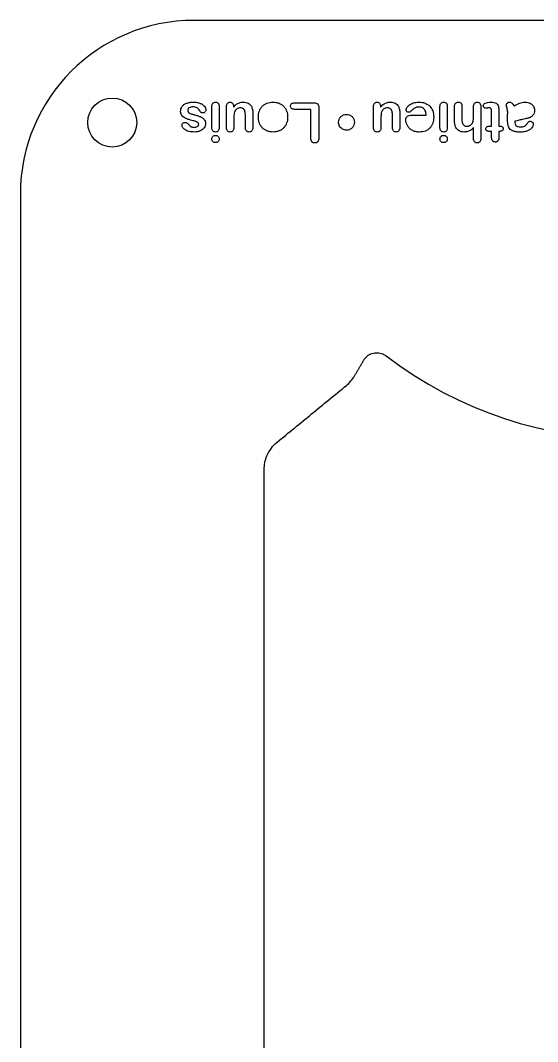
# Model space of a CAD drawing. Header units: millimetres. Extents: x -300 to 0, y -200 to 0.
# Drawn here: x -300 to -249.3, y -100 to 0 of the extents above; entities that cross this region are included whole.
import ezdxf

# ---------------------------------------------------------------- set-up
doc = ezdxf.new("R2010")
doc.units = ezdxf.units.MM
doc.layers.get('0').update_dxf_attribs({"linetype": 'CONTINUOUS'})

msp = doc.modelspace()

# ---------------------------------------------------------------- linework, layer by layer
for p, q in [((-281.24, -10.52), (-281.24, -8.44)), ((-280.52, -8.44), (-280.52, -10.5)), ((-279.8, -10.5), (-279.8, -8.41)), ((-279.13, -8.41), (-279.13, -8.5)), ((-273.14, -8.07), (-271.25, -8.07)), ((-271.55, -8.71), (-273.14, -8.71)), ((-271.55, -11.53), (-271.55, -8.71)), ((-270.77, -8.55), (-270.77, -11.53)), ((-265.4, -10.5), (-265.4, -8.41)), ((-264.72, -8.41), (-264.72, -8.5)), ((-258.9, -10.52), (-258.9, -8.44)), ((-258.18, -8.44), (-258.18, -10.5)), ((-257.46, -9.82), (-257.46, -8.44)), ((-256.75, -8.44), (-256.75, -9.65)), ((-255.62, -9.39), (-255.62, -8.44)), ((-254.9, -8.44), (-254.9, -11.56)), ((-253.12, -8.96), (-253.12, -10.35)), ((-279.09, -9.62), (-279.09, -10.5)), ((-277.96, -10.5), (-277.96, -9.35)), ((-277.24, -9.07), (-277.24, -10.5)), ((-264.68, -9.62), (-264.68, -10.5)), ((-263.55, -10.5), (-263.55, -9.35)), ((-262.83, -9.07), (-262.83, -10.5)), ((-261.65, -9.29), (-260.24, -9.29)), ((-253.84, -10.35), (-253.84, -9.02)), ((-255.62, -11.56), (-255.62, -10.49)), ((-253.84, -10.87), (-254.1, -10.87)), ((-253.97, -10.35), (-253.84, -10.35)), ((-253.84, -11.36), (-253.84, -10.87)), ((-253.12, -10.35), (-253.02, -10.35)), ((-253.04, -10.87), (-253.12, -10.87)), ((-253.12, -10.87), (-253.12, -11.3)), ((-265.15, -32.56), (-265.04, -32.56)), ((-276.12, -147.64), (-276.12, -43.99))]:
    msp.add_line(p, q)
msp.add_lwpolyline([(-283, 0, 0.41421), (-300, -17), (-300, -183, 0.41421), (-283, -200), (-17, -200, 0.41421), (0, -183), (0, -17, 0.41421), (-17, 0)], format="xyb", close=True)
msp.add_circle((-291, -10), 2.4)
msp.add_arc((-239.93, -1.03), 40, 232.6845, 307.3155)
for points, knots in [([(-283.73, -8.11), (-283.63, -8.08), (-283.4, -8.01), (-283.17, -8), (-283.04, -8)], [0, 0, 0, 0, 0.0323664, 0.0699965, 0.0699965, 0.0699965, 0.0699965]), ([(-283.04, -8), (-282.92, -8), (-282.69, -8.01), (-282.48, -8.08), (-282.38, -8.12)], [0, 0, 0, 0, 0.0361376, 0.0678876, 0.0678876, 0.0678876, 0.0678876]), ([(-281.14, -8.11), (-281.1, -8.08), (-281.03, -8.01), (-280.93, -8), (-280.88, -8)], [0, 0, 0, 0, 0.0143311, 0.0290406, 0.0290406, 0.0290406, 0.0290406]), ([(-280.88, -8), (-280.83, -8), (-280.73, -8.01), (-280.66, -8.08), (-280.62, -8.11)], [0, 0, 0, 0, 0.0146566, 0.0289443, 0.0289443, 0.0289443, 0.0289443]), ([(-279.71, -8.1), (-279.68, -8.07), (-279.61, -8.01), (-279.52, -8), (-279.47, -8)], [0, 0, 0, 0, 0.0131282, 0.0267636, 0.0267636, 0.0267636, 0.0267636]), ([(-279.47, -8), (-279.42, -8), (-279.33, -8.01), (-279.26, -8.07), (-279.22, -8.11)], [0, 0, 0, 0, 0.0137772, 0.0273421, 0.0273421, 0.0273421, 0.0273421]), ([(-275.85, -8.1), (-275.75, -8.07), (-275.56, -8.01), (-275.36, -8), (-275.25, -8)], [0, 0, 0, 0, 0.0290771, 0.0605155, 0.0605155, 0.0605155, 0.0605155]), ([(-275.25, -8), (-275.15, -8), (-274.95, -8.01), (-274.76, -8.07), (-274.66, -8.11)], [0, 0, 0, 0, 0.0311806, 0.0600568, 0.0600568, 0.0600568, 0.0600568]), ([(-265.3, -8.1), (-265.27, -8.07), (-265.2, -8.01), (-265.11, -8), (-265.06, -8)], [0, 0, 0, 0, 0.0131282, 0.0267636, 0.0267636, 0.0267636, 0.0267636]), ([(-265.06, -8), (-265.02, -8), (-264.92, -8.01), (-264.85, -8.07), (-264.82, -8.11)], [0, 0, 0, 0, 0.0137772, 0.0273421, 0.0273421, 0.0273421, 0.0273421]), ([(-261.51, -8.08), (-261.42, -8.06), (-261.25, -8.01), (-261.07, -8), (-260.97, -8)], [0, 0, 0, 0, 0.0256958, 0.0543258, 0.0543258, 0.0543258, 0.0543258]), ([(-260.97, -8), (-260.76, -8.01), (-260.36, -8.03), (-260.04, -8.28), (-259.89, -8.4)], [0, 0, 0, 0, 0.062464, 0.117412, 0.117412, 0.117412, 0.117412]), ([(-258.79, -8.11), (-258.76, -8.08), (-258.68, -8.01), (-258.58, -8), (-258.53, -8)], [0, 0, 0, 0, 0.0143315, 0.029041, 0.029041, 0.029041, 0.029041]), ([(-258.53, -8), (-258.48, -8), (-258.38, -8.01), (-258.31, -8.08), (-258.27, -8.11)], [0, 0, 0, 0, 0.014657, 0.0289448, 0.0289448, 0.0289448, 0.0289448]), ([(-257.36, -8.11), (-257.33, -8.08), (-257.25, -8.01), (-257.15, -8), (-257.1, -8)], [0, 0, 0, 0, 0.0141175, 0.0290861, 0.0290861, 0.0290861, 0.0290861]), ([(-257.1, -8), (-257, -8.02), (-256.77, -8.07), (-256.76, -8.31), (-256.75, -8.44)], [0, 0, 0, 0, 0.0288718, 0.062907, 0.062907, 0.062907, 0.062907]), ([(-255.52, -8.11), (-255.48, -8.08), (-255.41, -8.01), (-255.31, -8), (-255.25, -8)], [0, 0, 0, 0, 0.0141175, 0.0296047, 0.0296047, 0.0296047, 0.0296047]), ([(-255.25, -8), (-255.15, -8.02), (-254.92, -8.07), (-254.91, -8.31), (-254.9, -8.44)], [0, 0, 0, 0, 0.0288722, 0.0629075, 0.0629075, 0.0629075, 0.0629075]), ([(-254.46, -8.09), (-254.38, -8.07), (-254.21, -8), (-254.02, -8), (-253.91, -8)], [0, 0, 0, 0, 0.0241666, 0.0557158, 0.0557158, 0.0557158, 0.0557158]), ([(-253.91, -8), (-253.81, -8), (-253.63, -8.01), (-253.47, -8.08), (-253.4, -8.11)], [0, 0, 0, 0, 0.0298183, 0.0529451, 0.0529451, 0.0529451, 0.0529451]), ([(-252.29, -8.09), (-252.26, -8.06), (-252.19, -8.01), (-252.1, -8), (-252.06, -8)], [0, 0, 0, 0, 0.0129081, 0.0255751, 0.0255751, 0.0255751, 0.0255751]), ([(-252.06, -8), (-252.02, -8.01), (-251.94, -8.02), (-251.87, -8.07), (-251.84, -8.1)], [0, 0, 0, 0, 0.0113128, 0.0246548, 0.0246548, 0.0246548, 0.0246548]), ([(-251.1, -8.1), (-251.02, -8.07), (-250.84, -8.01), (-250.65, -8), (-250.56, -8)], [0, 0, 0, 0, 0.0268651, 0.0558001, 0.0558001, 0.0558001, 0.0558001]), ([(-250.56, -8), (-250.47, -8), (-250.3, -8.01), (-250.14, -8.08), (-250.07, -8.11)], [0, 0, 0, 0, 0.0261953, 0.0503555, 0.0503555, 0.0503555, 0.0503555]), ([(-284.31, -8.94), (-284.3, -8.85), (-284.29, -8.67), (-284.2, -8.51), (-284.16, -8.43)], [0, 0, 0, 0, 0.027941, 0.0538233, 0.0538233, 0.0538233, 0.0538233]), ([(-284.2, -9.29), (-284.23, -9.24), (-284.29, -9.13), (-284.3, -9.01), (-284.31, -8.94)], [0, 0, 0, 0, 0.0184079, 0.0372799, 0.0372799, 0.0372799, 0.0372799]), ([(-284.16, -8.43), (-284.1, -8.36), (-283.99, -8.22), (-283.82, -8.15), (-283.73, -8.11)], [0, 0, 0, 0, 0.0258905, 0.0543444, 0.0543444, 0.0543444, 0.0543444]), ([(-283.46, -8.56), (-283.51, -8.59), (-283.58, -8.65), (-283.6, -8.74), (-283.6, -8.78)], [0, 0, 0, 0, 0.0147855, 0.0270363, 0.0270363, 0.0270363, 0.0270363]), ([(-283.6, -8.78), (-283.6, -8.84), (-283.59, -8.96), (-283.5, -9.03), (-283.46, -9.06)], [0, 0, 0, 0, 0.0168207, 0.0324948, 0.0324948, 0.0324948, 0.0324948]), ([(-283.11, -8.47), (-283.18, -8.47), (-283.3, -8.47), (-283.41, -8.53), (-283.46, -8.56)], [0, 0, 0, 0, 0.0198001, 0.0370402, 0.0370402, 0.0370402, 0.0370402]), ([(-282.69, -8.56), (-282.75, -8.53), (-282.88, -8.47), (-283.03, -8.47), (-283.11, -8.47)], [0, 0, 0, 0, 0.0196734, 0.0436693, 0.0436693, 0.0436693, 0.0436693]), ([(-282.42, -8.85), (-282.46, -8.79), (-282.53, -8.68), (-282.64, -8.6), (-282.69, -8.56)], [0, 0, 0, 0, 0.0207425, 0.0393314, 0.0393314, 0.0393314, 0.0393314]), ([(-282.31, -9.01), (-282.33, -8.98), (-282.37, -8.94), (-282.41, -8.88), (-282.42, -8.85)], [0, 0, 0, 0, 0.0089235, 0.0194817, 0.0194817, 0.0194817, 0.0194817]), ([(-282.38, -8.12), (-282.29, -8.16), (-282.14, -8.23), (-282.02, -8.36), (-281.97, -8.41)], [0, 0, 0, 0, 0.0275168, 0.0508889, 0.0508889, 0.0508889, 0.0508889]), ([(-281.92, -8.98), (-281.95, -9), (-282.01, -9.05), (-282.09, -9.06), (-282.13, -9.06)], [0, 0, 0, 0, 0.0114715, 0.0234662, 0.0234662, 0.0234662, 0.0234662]), ([(-281.97, -8.41), (-281.93, -8.47), (-281.86, -8.58), (-281.84, -8.71), (-281.84, -8.77)], [0, 0, 0, 0, 0.0204898, 0.0387323, 0.0387323, 0.0387323, 0.0387323]), ([(-281.84, -8.77), (-281.84, -8.81), (-281.85, -8.89), (-281.9, -8.95), (-281.92, -8.98)], [0, 0, 0, 0, 0.0112162, 0.022468, 0.022468, 0.022468, 0.022468]), ([(-281.24, -8.44), (-281.24, -8.37), (-281.24, -8.25), (-281.17, -8.16), (-281.14, -8.11)], [0, 0, 0, 0, 0.0191708, 0.0349125, 0.0349125, 0.0349125, 0.0349125]), ([(-280.62, -8.11), (-280.59, -8.16), (-280.53, -8.26), (-280.52, -8.37), (-280.52, -8.44)], [0, 0, 0, 0, 0.0156102, 0.0344366, 0.0344366, 0.0344366, 0.0344366]), ([(-279.8, -8.41), (-279.8, -8.35), (-279.8, -8.24), (-279.74, -8.14), (-279.71, -8.1)], [0, 0, 0, 0, 0.0181638, 0.0328676, 0.0328676, 0.0328676, 0.0328676]), ([(-279.22, -8.11), (-279.2, -8.15), (-279.14, -8.24), (-279.13, -8.35), (-279.13, -8.41)], [0, 0, 0, 0, 0.0147615, 0.0320755, 0.0320755, 0.0320755, 0.0320755]), ([(-279.13, -8.5), (-279.09, -8.45), (-279, -8.35), (-278.91, -8.26), (-278.86, -8.22)], [0, 0, 0, 0, 0.0200497, 0.0386909, 0.0386909, 0.0386909, 0.0386909]), ([(-279.03, -8.95), (-279.04, -9.03), (-279.09, -9.25), (-279.09, -9.48), (-279.09, -9.62)], [0, 0, 0, 0, 0.024827, 0.0674662, 0.0674662, 0.0674662, 0.0674662]), ([(-278.79, -8.67), (-278.84, -8.71), (-278.94, -8.79), (-279, -8.9), (-279.03, -8.95)], [0, 0, 0, 0, 0.0186852, 0.0371252, 0.0371252, 0.0371252, 0.0371252]), ([(-278.86, -8.22), (-278.81, -8.19), (-278.71, -8.12), (-278.6, -8.08), (-278.55, -8.06)], [0, 0, 0, 0, 0.0177472, 0.0353145, 0.0353145, 0.0353145, 0.0353145]), ([(-278.45, -8.56), (-278.51, -8.57), (-278.63, -8.58), (-278.74, -8.64), (-278.79, -8.67)], [0, 0, 0, 0, 0.0178839, 0.0363809, 0.0363809, 0.0363809, 0.0363809]), ([(-278.55, -8.06), (-278.49, -8.04), (-278.36, -8.01), (-278.23, -8.01), (-278.16, -8.01)], [0, 0, 0, 0, 0.0185456, 0.0390412, 0.0390412, 0.0390412, 0.0390412]), ([(-278.15, -8.66), (-278.19, -8.63), (-278.28, -8.57), (-278.39, -8.56), (-278.45, -8.56)], [0, 0, 0, 0, 0.0148194, 0.0318062, 0.0318062, 0.0318062, 0.0318062]), ([(-278.16, -8.01), (-278.08, -8.01), (-277.91, -8.02), (-277.76, -8.08), (-277.69, -8.11)], [0, 0, 0, 0, 0.0249492, 0.048551, 0.048551, 0.048551, 0.048551]), ([(-278, -8.92), (-278.02, -8.87), (-278.05, -8.77), (-278.12, -8.69), (-278.15, -8.66)], [0, 0, 0, 0, 0.0162066, 0.0309483, 0.0309483, 0.0309483, 0.0309483]), ([(-277.96, -9.35), (-277.96, -9.27), (-277.96, -9.13), (-277.99, -8.99), (-278, -8.92)], [0, 0, 0, 0, 0.0231112, 0.0425006, 0.0425006, 0.0425006, 0.0425006]), ([(-277.69, -8.11), (-277.63, -8.15), (-277.5, -8.23), (-277.41, -8.35), (-277.37, -8.41)], [0, 0, 0, 0, 0.0223449, 0.0441128, 0.0441128, 0.0441128, 0.0441128]), ([(-277.37, -8.41), (-277.33, -8.5), (-277.24, -8.71), (-277.24, -8.94), (-277.24, -9.07)], [0, 0, 0, 0, 0.0297334, 0.0678768, 0.0678768, 0.0678768, 0.0678768]), ([(-276.69, -9.46), (-276.69, -9.36), (-276.68, -9.16), (-276.62, -8.96), (-276.59, -8.87)], [0, 0, 0, 0, 0.031038, 0.060446, 0.060446, 0.060446, 0.060446]), ([(-276.59, -8.87), (-276.55, -8.78), (-276.48, -8.61), (-276.36, -8.47), (-276.3, -8.4)], [0, 0, 0, 0, 0.0280854, 0.0552937, 0.0552937, 0.0552937, 0.0552937]), ([(-276.3, -8.4), (-276.23, -8.34), (-276.1, -8.22), (-275.93, -8.14), (-275.85, -8.1)], [0, 0, 0, 0, 0.0270771, 0.0547516, 0.0547516, 0.0547516, 0.0547516]), ([(-274.66, -8.11), (-274.58, -8.14), (-274.41, -8.22), (-274.28, -8.34), (-274.21, -8.41)], [0, 0, 0, 0, 0.0275578, 0.0547364, 0.0547364, 0.0547364, 0.0547364]), ([(-274.21, -8.41), (-274.15, -8.48), (-274.03, -8.62), (-273.96, -8.79), (-273.92, -8.87)], [0, 0, 0, 0, 0.0272608, 0.05505, 0.05505, 0.05505, 0.05505]), ([(-273.92, -8.87), (-273.89, -8.96), (-273.83, -9.16), (-273.83, -9.36), (-273.82, -9.46)], [0, 0, 0, 0, 0.0292302, 0.0603945, 0.0603945, 0.0603945, 0.0603945]), ([(-273.53, -8.39), (-273.53, -8.34), (-273.52, -8.25), (-273.46, -8.19), (-273.43, -8.15)], [0, 0, 0, 0, 0.0131696, 0.0259146, 0.0259146, 0.0259146, 0.0259146]), ([(-273.43, -8.62), (-273.46, -8.58), (-273.52, -8.52), (-273.53, -8.43), (-273.53, -8.39)], [0, 0, 0, 0, 0.0129688, 0.0260218, 0.0260218, 0.0260218, 0.0260218]), ([(-273.43, -8.15), (-273.39, -8.13), (-273.3, -8.07), (-273.2, -8.07), (-273.14, -8.07)], [0, 0, 0, 0, 0.0139568, 0.0310485, 0.0310485, 0.0310485, 0.0310485]), ([(-273.14, -8.71), (-273.19, -8.71), (-273.3, -8.7), (-273.39, -8.64), (-273.43, -8.62)], [0, 0, 0, 0, 0.0169125, 0.0310015, 0.0310015, 0.0310015, 0.0310015]), ([(-271.25, -8.07), (-271.17, -8.07), (-271.03, -8.07), (-270.92, -8.15), (-270.88, -8.18)], [0, 0, 0, 0, 0.0222136, 0.039379, 0.039379, 0.039379, 0.039379]), ([(-270.88, -8.18), (-270.84, -8.23), (-270.77, -8.34), (-270.77, -8.47), (-270.77, -8.55)], [0, 0, 0, 0, 0.0170104, 0.0390192, 0.0390192, 0.0390192, 0.0390192]), ([(-265.4, -8.41), (-265.4, -8.35), (-265.39, -8.24), (-265.33, -8.14), (-265.3, -8.1)], [0, 0, 0, 0, 0.0181638, 0.0328676, 0.0328676, 0.0328676, 0.0328676]), ([(-264.82, -8.11), (-264.79, -8.15), (-264.73, -8.24), (-264.73, -8.35), (-264.72, -8.41)], [0, 0, 0, 0, 0.0147615, 0.0320755, 0.0320755, 0.0320755, 0.0320755]), ([(-264.72, -8.5), (-264.68, -8.45), (-264.6, -8.35), (-264.5, -8.26), (-264.45, -8.22)], [0, 0, 0, 0, 0.0200497, 0.0386909, 0.0386909, 0.0386909, 0.0386909]), ([(-264.62, -8.95), (-264.64, -9.03), (-264.68, -9.25), (-264.68, -9.48), (-264.68, -9.62)], [0, 0, 0, 0, 0.0248272, 0.0674663, 0.0674663, 0.0674663, 0.0674663]), ([(-264.39, -8.67), (-264.44, -8.71), (-264.53, -8.79), (-264.59, -8.9), (-264.62, -8.95)], [0, 0, 0, 0, 0.0186859, 0.0371255, 0.0371255, 0.0371255, 0.0371255]), ([(-264.45, -8.22), (-264.4, -8.19), (-264.31, -8.12), (-264.2, -8.08), (-264.14, -8.06)], [0, 0, 0, 0, 0.017748, 0.0353144, 0.0353144, 0.0353144, 0.0353144]), ([(-264.04, -8.56), (-264.1, -8.57), (-264.23, -8.58), (-264.33, -8.64), (-264.39, -8.67)], [0, 0, 0, 0, 0.0178839, 0.0363809, 0.0363809, 0.0363809, 0.0363809]), ([(-264.14, -8.06), (-264.08, -8.04), (-263.95, -8.01), (-263.82, -8.01), (-263.75, -8.01)], [0, 0, 0, 0, 0.0185456, 0.0390412, 0.0390412, 0.0390412, 0.0390412]), ([(-263.74, -8.66), (-263.79, -8.63), (-263.88, -8.57), (-263.98, -8.56), (-264.04, -8.56)], [0, 0, 0, 0, 0.0148194, 0.0318062, 0.0318062, 0.0318062, 0.0318062]), ([(-263.75, -8.01), (-263.67, -8.01), (-263.51, -8.02), (-263.36, -8.08), (-263.28, -8.11)], [0, 0, 0, 0, 0.0249492, 0.048551, 0.048551, 0.048551, 0.048551]), ([(-263.59, -8.92), (-263.61, -8.87), (-263.64, -8.77), (-263.71, -8.69), (-263.74, -8.66)], [0, 0, 0, 0, 0.0162063, 0.0309486, 0.0309486, 0.0309486, 0.0309486]), ([(-263.55, -9.35), (-263.55, -9.27), (-263.55, -9.13), (-263.58, -8.99), (-263.59, -8.92)], [0, 0, 0, 0, 0.0231112, 0.0425007, 0.0425007, 0.0425007, 0.0425007]), ([(-263.28, -8.11), (-263.22, -8.15), (-263.09, -8.23), (-263.01, -8.35), (-262.97, -8.41)], [0, 0, 0, 0, 0.0223449, 0.0441128, 0.0441128, 0.0441128, 0.0441128]), ([(-262.97, -8.41), (-262.93, -8.5), (-262.84, -8.71), (-262.83, -8.94), (-262.83, -9.07)], [0, 0, 0, 0, 0.0297337, 0.067877, 0.067877, 0.067877, 0.067877]), ([(-262.2, -8.76), (-262.2, -8.72), (-262.19, -8.64), (-262.15, -8.57), (-262.13, -8.53)], [0, 0, 0, 0, 0.010791, 0.0243959, 0.0243959, 0.0243959, 0.0243959]), ([(-262.13, -8.93), (-262.15, -8.91), (-262.2, -8.86), (-262.2, -8.79), (-262.2, -8.76)], [0, 0, 0, 0, 0.0089494, 0.0189264, 0.0189264, 0.0189264, 0.0189264]), ([(-262.13, -8.53), (-262.1, -8.48), (-262.03, -8.39), (-261.94, -8.32), (-261.89, -8.28)], [0, 0, 0, 0, 0.015963, 0.0343154, 0.0343154, 0.0343154, 0.0343154]), ([(-261.96, -8.99), (-261.99, -8.99), (-262.06, -8.98), (-262.11, -8.95), (-262.13, -8.93)], [0, 0, 0, 0, 0.0101401, 0.0192709, 0.0192709, 0.0192709, 0.0192709]), ([(-261.8, -8.94), (-261.82, -8.96), (-261.87, -8.99), (-261.92, -8.99), (-261.96, -8.99)], [0, 0, 0, 0, 0.0076137, 0.0167937, 0.0167937, 0.0167937, 0.0167937]), ([(-261.89, -8.28), (-261.84, -8.24), (-261.72, -8.16), (-261.58, -8.11), (-261.51, -8.08)], [0, 0, 0, 0, 0.0204798, 0.0436934, 0.0436934, 0.0436934, 0.0436934]), ([(-261.58, -8.74), (-261.61, -8.77), (-261.68, -8.84), (-261.76, -8.9), (-261.8, -8.94)], [0, 0, 0, 0, 0.0130318, 0.0296943, 0.0296943, 0.0296943, 0.0296943]), ([(-261.39, -8.6), (-261.43, -8.62), (-261.49, -8.67), (-261.55, -8.72), (-261.58, -8.74)], [0, 0, 0, 0, 0.0117864, 0.0231802, 0.0231802, 0.0231802, 0.0231802]), ([(-261.18, -8.51), (-261.22, -8.52), (-261.29, -8.54), (-261.36, -8.58), (-261.39, -8.6)], [0, 0, 0, 0, 0.0113336, 0.0229628, 0.0229628, 0.0229628, 0.0229628]), ([(-260.95, -8.48), (-260.99, -8.48), (-261.07, -8.48), (-261.15, -8.5), (-261.18, -8.51)], [0, 0, 0, 0, 0.0123561, 0.0237142, 0.0237142, 0.0237142, 0.0237142]), ([(-260.6, -8.57), (-260.65, -8.54), (-260.76, -8.49), (-260.89, -8.48), (-260.95, -8.48)], [0, 0, 0, 0, 0.0183279, 0.0369498, 0.0369498, 0.0369498, 0.0369498]), ([(-260.34, -8.85), (-260.37, -8.8), (-260.44, -8.68), (-260.55, -8.61), (-260.6, -8.57)], [0, 0, 0, 0, 0.0199247, 0.0384806, 0.0384806, 0.0384806, 0.0384806]), ([(-260.24, -9.29), (-260.25, -9.21), (-260.25, -9.06), (-260.31, -8.92), (-260.34, -8.85)], [0, 0, 0, 0, 0.02323, 0.044657, 0.044657, 0.044657, 0.044657]), ([(-259.89, -8.4), (-259.78, -8.55), (-259.54, -8.86), (-259.52, -9.26), (-259.51, -9.47)], [0, 0, 0, 0, 0.05486, 0.116371, 0.116371, 0.116371, 0.116371]), ([(-258.9, -8.44), (-258.89, -8.37), (-258.89, -8.25), (-258.82, -8.16), (-258.79, -8.11)], [0, 0, 0, 0, 0.0191708, 0.0349125, 0.0349125, 0.0349125, 0.0349125]), ([(-258.27, -8.11), (-258.25, -8.16), (-258.18, -8.26), (-258.18, -8.37), (-258.18, -8.44)], [0, 0, 0, 0, 0.0156099, 0.0344363, 0.0344363, 0.0344363, 0.0344363]), ([(-257.46, -8.44), (-257.46, -8.37), (-257.46, -8.25), (-257.39, -8.16), (-257.36, -8.11)], [0, 0, 0, 0, 0.019162, 0.0348079, 0.0348079, 0.0348079, 0.0348079]), ([(-255.62, -8.44), (-255.62, -8.37), (-255.61, -8.26), (-255.55, -8.16), (-255.52, -8.11)], [0, 0, 0, 0, 0.0190227, 0.0346909, 0.0346909, 0.0346909, 0.0346909]), ([(-254.65, -8.36), (-254.64, -8.3), (-254.62, -8.19), (-254.51, -8.12), (-254.46, -8.09)], [0, 0, 0, 0, 0.0160864, 0.0342588, 0.0342588, 0.0342588, 0.0342588]), ([(-254.58, -8.53), (-254.6, -8.51), (-254.64, -8.46), (-254.65, -8.39), (-254.65, -8.36)], [0, 0, 0, 0, 0.0093867, 0.0189861, 0.0189861, 0.0189861, 0.0189861]), ([(-254.42, -8.6), (-254.45, -8.6), (-254.51, -8.59), (-254.55, -8.55), (-254.58, -8.53)], [0, 0, 0, 0, 0.0084356, 0.0174997, 0.0174997, 0.0174997, 0.0174997]), ([(-254.25, -8.58), (-254.29, -8.58), (-254.34, -8.6), (-254.4, -8.6), (-254.42, -8.6)], [0, 0, 0, 0, 0.009794, 0.0170738, 0.0170738, 0.0170738, 0.0170738]), ([(-254.08, -8.56), (-254.11, -8.56), (-254.16, -8.56), (-254.22, -8.57), (-254.25, -8.58)], [0, 0, 0, 0, 0.0074726, 0.0172974, 0.0172974, 0.0172974, 0.0172974]), ([(-253.91, -8.61), (-253.94, -8.6), (-253.98, -8.56), (-254.05, -8.56), (-254.08, -8.56)], [0, 0, 0, 0, 0.0080208, 0.0181425, 0.0181425, 0.0181425, 0.0181425]), ([(-253.85, -8.76), (-253.86, -8.73), (-253.87, -8.68), (-253.9, -8.63), (-253.91, -8.61)], [0, 0, 0, 0, 0.0084814, 0.0162425, 0.0162425, 0.0162425, 0.0162425]), ([(-253.84, -9.02), (-253.84, -8.97), (-253.84, -8.88), (-253.85, -8.8), (-253.85, -8.76)], [0, 0, 0, 0, 0.014976, 0.0261518, 0.0261518, 0.0261518, 0.0261518]), ([(-253.4, -8.11), (-253.35, -8.15), (-253.24, -8.24), (-253.19, -8.36), (-253.17, -8.43)], [0, 0, 0, 0, 0.0197869, 0.039585, 0.039585, 0.039585, 0.039585]), ([(-253.17, -8.43), (-253.16, -8.51), (-253.12, -8.68), (-253.12, -8.86), (-253.12, -8.96)], [0, 0, 0, 0, 0.023749, 0.0539229, 0.0539229, 0.0539229, 0.0539229]), ([(-252.4, -8.29), (-252.39, -8.26), (-252.38, -8.18), (-252.32, -8.12), (-252.29, -8.09)], [0, 0, 0, 0, 0.0109429, 0.02346, 0.02346, 0.02346, 0.02346]), ([(-252.33, -8.58), (-252.35, -8.52), (-252.38, -8.42), (-252.39, -8.33), (-252.4, -8.29)], [0, 0, 0, 0, 0.0187284, 0.0290955, 0.0290955, 0.0290955, 0.0290955]), ([(-252.26, -9), (-252.27, -8.93), (-252.27, -8.79), (-252.31, -8.65), (-252.33, -8.58)], [0, 0, 0, 0, 0.0208437, 0.0431023, 0.0431023, 0.0431023, 0.0431023]), ([(-252.27, -9.39), (-252.27, -9.33), (-252.27, -9.2), (-252.26, -9.07), (-252.26, -9)], [0, 0, 0, 0, 0.0186677, 0.0393151, 0.0393151, 0.0393151, 0.0393151]), ([(-251.84, -8.1), (-251.8, -8.14), (-251.71, -8.24), (-251.65, -8.35), (-251.61, -8.41)], [0, 0, 0, 0, 0.0170214, 0.0381158, 0.0381158, 0.0381158, 0.0381158]), ([(-251.61, -8.41), (-251.53, -8.34), (-251.37, -8.23), (-251.19, -8.14), (-251.1, -8.1)], [0, 0, 0, 0, 0.0312888, 0.0593152, 0.0593152, 0.0593152, 0.0593152]), ([(-250.07, -8.11), (-250, -8.15), (-249.88, -8.23), (-249.79, -8.35), (-249.75, -8.41)], [0, 0, 0, 0, 0.0225831, 0.0442899, 0.0442899, 0.0442899, 0.0442899]), ([(-249.63, -8.81), (-249.64, -8.91), (-249.66, -9.09), (-249.77, -9.24), (-249.82, -9.32)], [0, 0, 0, 0, 0.0277723, 0.0547425, 0.0547425, 0.0547425, 0.0547425]), ([(-249.75, -8.41), (-249.71, -8.47), (-249.65, -8.6), (-249.64, -8.74), (-249.63, -8.81)], [0, 0, 0, 0, 0.0212987, 0.0425966, 0.0425966, 0.0425966, 0.0425966]), ([(-283.87, -9.56), (-283.94, -9.52), (-284.06, -9.45), (-284.15, -9.34), (-284.2, -9.29)], [0, 0, 0, 0, 0.0224658, 0.0422564, 0.0422564, 0.0422564, 0.0422564]), ([(-284.08, -10.06), (-284.05, -10.04), (-283.98, -9.99), (-283.89, -9.99), (-283.85, -9.98)], [0, 0, 0, 0, 0.0115952, 0.0252623, 0.0252623, 0.0252623, 0.0252623]), ([(-283.33, -9.76), (-283.43, -9.73), (-283.62, -9.68), (-283.79, -9.6), (-283.87, -9.56)], [0, 0, 0, 0, 0.0317045, 0.0581141, 0.0581141, 0.0581141, 0.0581141]), ([(-283.85, -9.98), (-283.81, -9.99), (-283.74, -9.99), (-283.69, -10.03), (-283.66, -10.05)], [0, 0, 0, 0, 0.0104112, 0.0203293, 0.0203293, 0.0203293, 0.0203293]), ([(-283.46, -9.06), (-283.4, -9.09), (-283.25, -9.16), (-283.08, -9.2), (-282.99, -9.23)], [0, 0, 0, 0, 0.0207567, 0.0501943, 0.0501943, 0.0501943, 0.0501943]), ([(-282.88, -9.87), (-282.95, -9.86), (-283.09, -9.81), (-283.24, -9.78), (-283.33, -9.76)], [0, 0, 0, 0, 0.0198433, 0.0458248, 0.0458248, 0.0458248, 0.0458248]), ([(-282.99, -9.23), (-282.87, -9.26), (-282.67, -9.31), (-282.47, -9.39), (-282.38, -9.42)], [0, 0, 0, 0, 0.0350659, 0.0637172, 0.0637172, 0.0637172, 0.0637172]), ([(-282.63, -9.99), (-282.66, -9.97), (-282.74, -9.92), (-282.83, -9.89), (-282.88, -9.87)], [0, 0, 0, 0, 0.0129194, 0.0283221, 0.0283221, 0.0283221, 0.0283221]), ([(-282.53, -10.18), (-282.54, -10.14), (-282.55, -10.07), (-282.6, -10.02), (-282.63, -9.99)], [0, 0, 0, 0, 0.010625, 0.0216218, 0.0216218, 0.0216218, 0.0216218]), ([(-282.38, -9.42), (-282.31, -9.46), (-282.17, -9.52), (-282.06, -9.64), (-282.01, -9.69)], [0, 0, 0, 0, 0.0240461, 0.046219, 0.046219, 0.046219, 0.046219]), ([(-282.13, -9.06), (-282.17, -9.06), (-282.23, -9.06), (-282.28, -9.02), (-282.31, -9.01)], [0, 0, 0, 0, 0.0101212, 0.0185979, 0.0185979, 0.0185979, 0.0185979]), ([(-282.01, -9.69), (-281.97, -9.75), (-281.88, -9.87), (-281.87, -10.02), (-281.87, -10.1)], [0, 0, 0, 0, 0.0212974, 0.0439305, 0.0439305, 0.0439305, 0.0439305]), ([(-276.59, -10.06), (-276.62, -9.96), (-276.68, -9.77), (-276.69, -9.57), (-276.69, -9.46)], [0, 0, 0, 0, 0.0292802, 0.0604498, 0.0604498, 0.0604498, 0.0604498]), ([(-273.82, -9.46), (-273.83, -9.57), (-273.83, -9.77), (-273.89, -9.97), (-273.92, -10.06)], [0, 0, 0, 0, 0.0314326, 0.0609679, 0.0609679, 0.0609679, 0.0609679]), ([(-268.83, -9.97), (-268.82, -9.87), (-268.8, -9.66), (-268.67, -9.5), (-268.6, -9.42)], [0, 0, 0, 0, 0.0305694, 0.061145, 0.061145, 0.061145, 0.061145]), ([(-268.73, -10.36), (-268.76, -10.3), (-268.82, -10.18), (-268.83, -10.04), (-268.83, -9.97)], [0, 0, 0, 0, 0.0204587, 0.0408152, 0.0408152, 0.0408152, 0.0408152]), ([(-268.6, -9.42), (-268.52, -9.36), (-268.36, -9.22), (-268.15, -9.2), (-268.05, -9.2)], [0, 0, 0, 0, 0.0305713, 0.0608562, 0.0608562, 0.0608562, 0.0608562]), ([(-268.05, -9.2), (-267.95, -9.2), (-267.74, -9.22), (-267.58, -9.36), (-267.5, -9.42)], [0, 0, 0, 0, 0.0303496, 0.0606473, 0.0606473, 0.0606473, 0.0606473]), ([(-267.5, -9.42), (-267.44, -9.5), (-267.3, -9.66), (-267.28, -9.87), (-267.27, -9.97)], [0, 0, 0, 0, 0.0303519, 0.0608964, 0.0608964, 0.0608964, 0.0608964]), ([(-267.27, -9.97), (-267.28, -10.08), (-267.3, -10.28), (-267.43, -10.44), (-267.5, -10.53)], [0, 0, 0, 0, 0.0304027, 0.0607535, 0.0607535, 0.0607535, 0.0607535]), ([(-262.25, -9.72), (-262.24, -9.64), (-262.24, -9.5), (-262.13, -9.41), (-262.09, -9.37)], [0, 0, 0, 0, 0.0227626, 0.0401826, 0.0401826, 0.0401826, 0.0401826]), ([(-262.09, -10.3), (-262.14, -10.2), (-262.22, -10.02), (-262.24, -9.82), (-262.25, -9.72)], [0, 0, 0, 0, 0.0306474, 0.0599136, 0.0599136, 0.0599136, 0.0599136]), ([(-262.09, -9.37), (-262.03, -9.34), (-261.89, -9.29), (-261.74, -9.29), (-261.65, -9.29)], [0, 0, 0, 0, 0.0196512, 0.0447956, 0.0447956, 0.0447956, 0.0447956]), ([(-259.51, -9.47), (-259.51, -9.57), (-259.52, -9.77), (-259.57, -9.97), (-259.6, -10.06)], [0, 0, 0, 0, 0.0308304, 0.0600755, 0.0600755, 0.0600755, 0.0600755]), ([(-257.44, -10.18), (-257.45, -10.13), (-257.46, -10.01), (-257.46, -9.88), (-257.46, -9.82)], [0, 0, 0, 0, 0.0171987, 0.0368008, 0.0368008, 0.0368008, 0.0368008]), ([(-256.75, -9.65), (-256.75, -9.76), (-256.74, -9.94), (-256.67, -10.11), (-256.64, -10.18)], [0, 0, 0, 0, 0.0306491, 0.0544298, 0.0544298, 0.0544298, 0.0544298]), ([(-255.91, -10.26), (-255.86, -10.22), (-255.76, -10.14), (-255.7, -10.02), (-255.68, -9.96)], [0, 0, 0, 0, 0.0185677, 0.0380324, 0.0380324, 0.0380324, 0.0380324]), ([(-255.68, -9.96), (-255.66, -9.89), (-255.62, -9.7), (-255.62, -9.51), (-255.62, -9.39)], [0, 0, 0, 0, 0.0227812, 0.0577059, 0.0577059, 0.0577059, 0.0577059]), ([(-252.27, -9.82), (-252.27, -9.75), (-252.27, -9.6), (-252.27, -9.46), (-252.27, -9.39)], [0, 0, 0, 0, 0.023417, 0.043009, 0.043009, 0.043009, 0.043009]), ([(-252.16, -10.47), (-252.19, -10.37), (-252.26, -10.17), (-252.27, -9.95), (-252.27, -9.82)], [0, 0, 0, 0, 0.0294866, 0.0657456, 0.0657456, 0.0657456, 0.0657456]), ([(-251.14, -9.77), (-251.21, -9.78), (-251.35, -9.82), (-251.49, -9.86), (-251.56, -9.88)], [0, 0, 0, 0, 0.0209743, 0.0437169, 0.0437169, 0.0437169, 0.0437169]), ([(-251.56, -9.88), (-251.56, -9.97), (-251.55, -10.11), (-251.48, -10.24), (-251.45, -10.3)], [0, 0, 0, 0, 0.0249261, 0.0437512, 0.0437512, 0.0437512, 0.0437512]), ([(-250.68, -9.67), (-250.76, -9.68), (-250.91, -9.72), (-251.07, -9.75), (-251.14, -9.77)], [0, 0, 0, 0, 0.0257446, 0.0475094, 0.0475094, 0.0475094, 0.0475094]), ([(-250.34, -9.6), (-250.37, -9.6), (-250.49, -9.63), (-250.6, -9.65), (-250.68, -9.67)], [0, 0, 0, 0, 0.0122135, 0.0347745, 0.0347745, 0.0347745, 0.0347745]), ([(-250.37, -10.13), (-250.35, -10.08), (-250.3, -10.01), (-250.25, -9.95), (-250.23, -9.92)], [0, 0, 0, 0, 0.01524, 0.0246729, 0.0246729, 0.0246729, 0.0246729]), ([(-249.82, -9.32), (-249.89, -9.38), (-250.04, -9.52), (-250.23, -9.57), (-250.34, -9.6)], [0, 0, 0, 0, 0.0282385, 0.0593076, 0.0593076, 0.0593076, 0.0593076]), ([(-250.23, -9.92), (-250.21, -9.91), (-250.16, -9.88), (-250.1, -9.88), (-250.06, -9.88)], [0, 0, 0, 0, 0.0072655, 0.0184106, 0.0184106, 0.0184106, 0.0184106]), ([(-250.06, -9.88), (-250.02, -9.88), (-249.94, -9.89), (-249.88, -9.93), (-249.85, -9.95)], [0, 0, 0, 0, 0.011506, 0.0228301, 0.0228301, 0.0228301, 0.0228301]), ([(-249.85, -9.95), (-249.82, -9.98), (-249.77, -10.04), (-249.77, -10.11), (-249.76, -10.15)], [0, 0, 0, 0, 0.0110964, 0.0223899, 0.0223899, 0.0223899, 0.0223899]), ([(-284.17, -10.27), (-284.16, -10.23), (-284.16, -10.15), (-284.11, -10.09), (-284.08, -10.06)], [0, 0, 0, 0, 0.0114754, 0.0225101, 0.0225101, 0.0225101, 0.0225101]), ([(-284.09, -10.5), (-284.11, -10.46), (-284.15, -10.39), (-284.16, -10.31), (-284.17, -10.27)], [0, 0, 0, 0, 0.0131569, 0.0248039, 0.0248039, 0.0248039, 0.0248039]), ([(-283.86, -10.72), (-283.91, -10.68), (-283.99, -10.62), (-284.06, -10.54), (-284.09, -10.5)], [0, 0, 0, 0, 0.0167317, 0.0315285, 0.0315285, 0.0315285, 0.0315285]), ([(-283.49, -10.87), (-283.56, -10.85), (-283.69, -10.81), (-283.81, -10.75), (-283.86, -10.72)], [0, 0, 0, 0, 0.0216103, 0.0404642, 0.0404642, 0.0404642, 0.0404642]), ([(-283.66, -10.05), (-283.63, -10.07), (-283.57, -10.13), (-283.51, -10.2), (-283.48, -10.24)], [0, 0, 0, 0, 0.01143, 0.0259828, 0.0259828, 0.0259828, 0.0259828]), ([(-282.99, -10.93), (-283.08, -10.93), (-283.24, -10.92), (-283.41, -10.89), (-283.49, -10.87)], [0, 0, 0, 0, 0.0265566, 0.0505694, 0.0505694, 0.0505694, 0.0505694]), ([(-283.48, -10.24), (-283.45, -10.27), (-283.4, -10.34), (-283.32, -10.38), (-283.29, -10.41)], [0, 0, 0, 0, 0.0130204, 0.0257415, 0.0257415, 0.0257415, 0.0257415]), ([(-283.29, -10.41), (-283.24, -10.42), (-283.15, -10.47), (-283.04, -10.47), (-282.99, -10.47)], [0, 0, 0, 0, 0.0138973, 0.0309891, 0.0309891, 0.0309891, 0.0309891]), ([(-282.99, -10.47), (-282.93, -10.47), (-282.81, -10.46), (-282.71, -10.41), (-282.66, -10.39)], [0, 0, 0, 0, 0.0179999, 0.0338937, 0.0338937, 0.0338937, 0.0338937]), ([(-282.38, -10.81), (-282.47, -10.85), (-282.67, -10.92), (-282.88, -10.93), (-282.99, -10.93)], [0, 0, 0, 0, 0.0292296, 0.0624045, 0.0624045, 0.0624045, 0.0624045]), ([(-282.66, -10.39), (-282.62, -10.36), (-282.55, -10.31), (-282.54, -10.22), (-282.53, -10.18)], [0, 0, 0, 0, 0.0133908, 0.0251878, 0.0251878, 0.0251878, 0.0251878]), ([(-282, -10.51), (-282.05, -10.57), (-282.15, -10.7), (-282.3, -10.77), (-282.38, -10.81)], [0, 0, 0, 0, 0.0235262, 0.0492739, 0.0492739, 0.0492739, 0.0492739]), ([(-281.87, -10.1), (-281.87, -10.17), (-281.89, -10.32), (-281.96, -10.44), (-282, -10.51)], [0, 0, 0, 0, 0.021289, 0.0433853, 0.0433853, 0.0433853, 0.0433853]), ([(-281.14, -10.82), (-281.17, -10.78), (-281.23, -10.69), (-281.24, -10.58), (-281.24, -10.52)], [0, 0, 0, 0, 0.0150568, 0.0323991, 0.0323991, 0.0323991, 0.0323991]), ([(-280.88, -10.93), (-280.93, -10.92), (-281.03, -10.92), (-281.1, -10.85), (-281.14, -10.82)], [0, 0, 0, 0, 0.0146972, 0.0289145, 0.0289145, 0.0289145, 0.0289145]), ([(-280.62, -10.82), (-280.66, -10.85), (-280.73, -10.92), (-280.83, -10.92), (-280.88, -10.93)], [0, 0, 0, 0, 0.0140556, 0.0286872, 0.0286872, 0.0286872, 0.0286872]), ([(-280.52, -10.5), (-280.52, -10.56), (-280.53, -10.68), (-280.59, -10.78), (-280.62, -10.82)], [0, 0, 0, 0, 0.0188918, 0.0342115, 0.0342115, 0.0342115, 0.0342115]), ([(-279.71, -10.82), (-279.74, -10.78), (-279.8, -10.68), (-279.8, -10.56), (-279.8, -10.5)], [0, 0, 0, 0, 0.0152039, 0.0342266, 0.0342266, 0.0342266, 0.0342266]), ([(-279.45, -10.93), (-279.5, -10.92), (-279.6, -10.92), (-279.67, -10.85), (-279.71, -10.82)], [0, 0, 0, 0, 0.0147619, 0.0287095, 0.0287095, 0.0287095, 0.0287095]), ([(-279.19, -10.82), (-279.22, -10.85), (-279.3, -10.92), (-279.4, -10.92), (-279.45, -10.93)], [0, 0, 0, 0, 0.0141094, 0.028936, 0.028936, 0.028936, 0.028936]), ([(-279.09, -10.5), (-279.09, -10.56), (-279.09, -10.68), (-279.16, -10.78), (-279.19, -10.82)], [0, 0, 0, 0, 0.0189004, 0.0343159, 0.0343159, 0.0343159, 0.0343159]), ([(-277.86, -10.82), (-277.89, -10.78), (-277.95, -10.68), (-277.96, -10.56), (-277.96, -10.5)], [0, 0, 0, 0, 0.015415, 0.0343155, 0.0343155, 0.0343155, 0.0343155]), ([(-277.59, -10.93), (-277.65, -10.92), (-277.74, -10.92), (-277.82, -10.85), (-277.86, -10.82)], [0, 0, 0, 0, 0.0150217, 0.029185, 0.029185, 0.029185, 0.029185]), ([(-277.34, -10.82), (-277.37, -10.85), (-277.44, -10.92), (-277.54, -10.92), (-277.59, -10.93)], [0, 0, 0, 0, 0.0139484, 0.0287093, 0.0287093, 0.0287093, 0.0287093]), ([(-277.24, -10.5), (-277.24, -10.56), (-277.24, -10.68), (-277.31, -10.78), (-277.34, -10.82)], [0, 0, 0, 0, 0.0190226, 0.0342266, 0.0342266, 0.0342266, 0.0342266]), ([(-276.3, -10.52), (-276.36, -10.45), (-276.48, -10.31), (-276.56, -10.14), (-276.59, -10.06)], [0, 0, 0, 0, 0.0271164, 0.0549373, 0.0549373, 0.0549373, 0.0549373]), ([(-275.85, -10.82), (-275.93, -10.78), (-276.1, -10.71), (-276.24, -10.58), (-276.3, -10.52)], [0, 0, 0, 0, 0.0278496, 0.0549774, 0.0549774, 0.0549774, 0.0549774]), ([(-275.25, -10.93), (-275.36, -10.92), (-275.56, -10.92), (-275.75, -10.85), (-275.85, -10.82)], [0, 0, 0, 0, 0.0313118, 0.0605696, 0.0605696, 0.0605696, 0.0605696]), ([(-274.66, -10.82), (-274.76, -10.85), (-274.95, -10.92), (-275.15, -10.92), (-275.25, -10.93)], [0, 0, 0, 0, 0.0291303, 0.0600477, 0.0600477, 0.0600477, 0.0600477]), ([(-274.21, -10.53), (-274.28, -10.59), (-274.41, -10.71), (-274.58, -10.79), (-274.66, -10.82)], [0, 0, 0, 0, 0.0268069, 0.0544785, 0.0544785, 0.0544785, 0.0544785]), ([(-273.92, -10.06), (-273.96, -10.15), (-274.03, -10.32), (-274.15, -10.46), (-274.21, -10.53)], [0, 0, 0, 0, 0.0279974, 0.0549281, 0.0549281, 0.0549281, 0.0549281]), ([(-268.44, -10.65), (-268.5, -10.61), (-268.61, -10.54), (-268.69, -10.42), (-268.73, -10.36)], [0, 0, 0, 0, 0.0205152, 0.0410309, 0.0410309, 0.0410309, 0.0410309]), ([(-268.05, -10.76), (-268.12, -10.75), (-268.26, -10.74), (-268.38, -10.68), (-268.44, -10.65)], [0, 0, 0, 0, 0.0203562, 0.0408151, 0.0408151, 0.0408151, 0.0408151]), ([(-267.5, -10.53), (-267.58, -10.59), (-267.74, -10.73), (-267.95, -10.75), (-268.05, -10.76)], [0, 0, 0, 0, 0.0305758, 0.0611451, 0.0611451, 0.0611451, 0.0611451]), ([(-265.3, -10.82), (-265.33, -10.78), (-265.39, -10.68), (-265.4, -10.56), (-265.4, -10.5)], [0, 0, 0, 0, 0.0152039, 0.0342266, 0.0342266, 0.0342266, 0.0342266]), ([(-265.04, -10.93), (-265.09, -10.92), (-265.19, -10.92), (-265.26, -10.85), (-265.3, -10.82)], [0, 0, 0, 0, 0.0147619, 0.0287095, 0.0287095, 0.0287095, 0.0287095]), ([(-264.78, -10.82), (-264.82, -10.85), (-264.89, -10.92), (-264.99, -10.92), (-265.04, -10.93)], [0, 0, 0, 0, 0.0141094, 0.028936, 0.028936, 0.028936, 0.028936]), ([(-264.68, -10.5), (-264.68, -10.56), (-264.69, -10.68), (-264.75, -10.78), (-264.78, -10.82)], [0, 0, 0, 0, 0.0189004, 0.0343159, 0.0343159, 0.0343159, 0.0343159]), ([(-263.45, -10.82), (-263.48, -10.78), (-263.55, -10.68), (-263.55, -10.56), (-263.55, -10.5)], [0, 0, 0, 0, 0.0154155, 0.0343159, 0.0343159, 0.0343159, 0.0343159]), ([(-263.19, -10.93), (-263.24, -10.92), (-263.34, -10.92), (-263.41, -10.85), (-263.45, -10.82)], [0, 0, 0, 0, 0.0150208, 0.0291848, 0.0291848, 0.0291848, 0.0291848]), ([(-262.93, -10.82), (-262.96, -10.85), (-263.04, -10.92), (-263.14, -10.92), (-263.19, -10.93)], [0, 0, 0, 0, 0.0139484, 0.0287093, 0.0287093, 0.0287093, 0.0287093]), ([(-262.83, -10.5), (-262.83, -10.56), (-262.84, -10.68), (-262.9, -10.78), (-262.93, -10.82)], [0, 0, 0, 0, 0.0190226, 0.0342266, 0.0342266, 0.0342266, 0.0342266]), ([(-261.64, -10.75), (-261.74, -10.69), (-261.92, -10.57), (-262.04, -10.39), (-262.09, -10.3)], [0, 0, 0, 0, 0.0334053, 0.0652007, 0.0652007, 0.0652007, 0.0652007]), ([(-260.92, -10.93), (-261.05, -10.93), (-261.3, -10.92), (-261.53, -10.81), (-261.64, -10.75)], [0, 0, 0, 0, 0.0394376, 0.0751809, 0.0751809, 0.0751809, 0.0751809]), ([(-260.33, -10.83), (-260.42, -10.86), (-260.61, -10.92), (-260.81, -10.93), (-260.92, -10.93)], [0, 0, 0, 0, 0.0291936, 0.0603087, 0.0603087, 0.0603087, 0.0603087]), ([(-259.88, -10.53), (-259.94, -10.59), (-260.08, -10.72), (-260.24, -10.79), (-260.33, -10.83)], [0, 0, 0, 0, 0.0266306, 0.0542141, 0.0542141, 0.0542141, 0.0542141]), ([(-259.6, -10.06), (-259.64, -10.15), (-259.7, -10.32), (-259.82, -10.46), (-259.88, -10.53)], [0, 0, 0, 0, 0.0280108, 0.0548317, 0.0548317, 0.0548317, 0.0548317]), ([(-258.79, -10.82), (-258.82, -10.78), (-258.89, -10.69), (-258.89, -10.58), (-258.9, -10.52)], [0, 0, 0, 0, 0.0150573, 0.0323995, 0.0323995, 0.0323995, 0.0323995]), ([(-258.53, -10.93), (-258.58, -10.92), (-258.68, -10.92), (-258.76, -10.85), (-258.79, -10.82)], [0, 0, 0, 0, 0.0146968, 0.0289148, 0.0289148, 0.0289148, 0.0289148]), ([(-258.27, -10.82), (-258.31, -10.85), (-258.38, -10.92), (-258.48, -10.92), (-258.53, -10.93)], [0, 0, 0, 0, 0.0140556, 0.0286877, 0.0286877, 0.0286877, 0.0286877]), ([(-258.18, -10.5), (-258.18, -10.56), (-258.18, -10.68), (-258.25, -10.78), (-258.27, -10.82)], [0, 0, 0, 0, 0.0188919, 0.0342111, 0.0342111, 0.0342111, 0.0342111]), ([(-257.34, -10.47), (-257.36, -10.43), (-257.41, -10.34), (-257.43, -10.24), (-257.44, -10.18)], [0, 0, 0, 0, 0.0151388, 0.0309294, 0.0309294, 0.0309294, 0.0309294]), ([(-257, -10.81), (-257.07, -10.77), (-257.2, -10.68), (-257.29, -10.54), (-257.34, -10.47)], [0, 0, 0, 0, 0.0237996, 0.0480877, 0.0480877, 0.0480877, 0.0480877]), ([(-256.51, -10.93), (-256.6, -10.92), (-256.77, -10.92), (-256.93, -10.85), (-257, -10.81)], [0, 0, 0, 0, 0.0260198, 0.0503243, 0.0503243, 0.0503243, 0.0503243]), ([(-256.64, -10.18), (-256.6, -10.24), (-256.5, -10.36), (-256.34, -10.37), (-256.25, -10.37)], [0, 0, 0, 0, 0.0204854, 0.0450777, 0.0450777, 0.0450777, 0.0450777]), ([(-256.17, -10.88), (-256.23, -10.9), (-256.34, -10.92), (-256.46, -10.93), (-256.51, -10.93)], [0, 0, 0, 0, 0.0168065, 0.0344589, 0.0344589, 0.0344589, 0.0344589]), ([(-256.25, -10.37), (-256.19, -10.37), (-256.07, -10.36), (-255.96, -10.29), (-255.91, -10.26)], [0, 0, 0, 0, 0.0185454, 0.0370123, 0.0370123, 0.0370123, 0.0370123]), ([(-255.88, -10.74), (-255.93, -10.77), (-256.02, -10.83), (-256.12, -10.86), (-256.17, -10.88)], [0, 0, 0, 0, 0.0160201, 0.0322175, 0.0322175, 0.0322175, 0.0322175]), ([(-255.62, -10.49), (-255.66, -10.54), (-255.74, -10.63), (-255.84, -10.71), (-255.88, -10.74)], [0, 0, 0, 0, 0.0195954, 0.0366475, 0.0366475, 0.0366475, 0.0366475]), ([(-254.42, -10.61), (-254.41, -10.56), (-254.4, -10.48), (-254.33, -10.43), (-254.3, -10.4)], [0, 0, 0, 0, 0.012672, 0.0244837, 0.0244837, 0.0244837, 0.0244837]), ([(-254.34, -10.79), (-254.36, -10.77), (-254.41, -10.71), (-254.41, -10.64), (-254.42, -10.61)], [0, 0, 0, 0, 0.0102245, 0.0207159, 0.0207159, 0.0207159, 0.0207159]), ([(-254.1, -10.87), (-254.15, -10.86), (-254.23, -10.86), (-254.3, -10.81), (-254.34, -10.79)], [0, 0, 0, 0, 0.013583, 0.0248081, 0.0248081, 0.0248081, 0.0248081]), ([(-254.3, -10.4), (-254.26, -10.39), (-254.15, -10.35), (-254.04, -10.35), (-253.97, -10.35)], [0, 0, 0, 0, 0.0145206, 0.0334414, 0.0334414, 0.0334414, 0.0334414]), ([(-252.79, -10.79), (-252.82, -10.81), (-252.9, -10.86), (-252.99, -10.86), (-253.04, -10.87)], [0, 0, 0, 0, 0.0119787, 0.026542, 0.026542, 0.026542, 0.026542]), ([(-253.02, -10.35), (-252.98, -10.35), (-252.89, -10.35), (-252.82, -10.4), (-252.79, -10.42)], [0, 0, 0, 0, 0.0138438, 0.0252994, 0.0252994, 0.0252994, 0.0252994]), ([(-252.79, -10.42), (-252.76, -10.45), (-252.71, -10.5), (-252.71, -10.57), (-252.7, -10.61)], [0, 0, 0, 0, 0.0103835, 0.0209397, 0.0209397, 0.0209397, 0.0209397]), ([(-252.7, -10.61), (-252.71, -10.64), (-252.71, -10.71), (-252.76, -10.77), (-252.79, -10.79)], [0, 0, 0, 0, 0.0105045, 0.0208487, 0.0208487, 0.0208487, 0.0208487]), ([(-251.77, -10.82), (-251.86, -10.78), (-252.02, -10.7), (-252.11, -10.54), (-252.16, -10.47)], [0, 0, 0, 0, 0.0272554, 0.0531044, 0.0531044, 0.0531044, 0.0531044]), ([(-251.03, -10.93), (-251.17, -10.93), (-251.42, -10.93), (-251.67, -10.85), (-251.77, -10.82)], [0, 0, 0, 0, 0.0425089, 0.0758686, 0.0758686, 0.0758686, 0.0758686]), ([(-251.45, -10.3), (-251.4, -10.34), (-251.27, -10.43), (-251.12, -10.43), (-251.03, -10.43)], [0, 0, 0, 0, 0.0184974, 0.0451615, 0.0451615, 0.0451615, 0.0451615]), ([(-251.03, -10.43), (-250.95, -10.43), (-250.8, -10.43), (-250.67, -10.38), (-250.61, -10.36)], [0, 0, 0, 0, 0.0241523, 0.0424252, 0.0424252, 0.0424252, 0.0424252]), ([(-250.32, -10.82), (-250.42, -10.85), (-250.65, -10.93), (-250.9, -10.93), (-251.03, -10.93)], [0, 0, 0, 0, 0.0331557, 0.0722479, 0.0722479, 0.0722479, 0.0722479]), ([(-250.61, -10.36), (-250.57, -10.33), (-250.47, -10.26), (-250.41, -10.17), (-250.37, -10.13)], [0, 0, 0, 0, 0.0159759, 0.0332736, 0.0332736, 0.0332736, 0.0332736]), ([(-249.9, -10.52), (-249.95, -10.58), (-250.07, -10.71), (-250.23, -10.78), (-250.32, -10.82)], [0, 0, 0, 0, 0.0237489, 0.051783, 0.051783, 0.051783, 0.051783]), ([(-249.76, -10.15), (-249.77, -10.22), (-249.78, -10.35), (-249.86, -10.46), (-249.9, -10.52)], [0, 0, 0, 0, 0.0190332, 0.0398494, 0.0398494, 0.0398494, 0.0398494]), ([(-281.24, -11.62), (-281.24, -11.57), (-281.23, -11.47), (-281.17, -11.39), (-281.14, -11.36)], [0, 0, 0, 0, 0.0150743, 0.0288542, 0.0288542, 0.0288542, 0.0288542]), ([(-281.13, -11.88), (-281.17, -11.84), (-281.23, -11.77), (-281.24, -11.67), (-281.24, -11.62)], [0, 0, 0, 0, 0.0136809, 0.0290267, 0.0290267, 0.0290267, 0.0290267]), ([(-281.14, -11.36), (-281.1, -11.33), (-281.03, -11.27), (-280.93, -11.27), (-280.89, -11.26)], [0, 0, 0, 0, 0.0134617, 0.0271805, 0.0271805, 0.0271805, 0.0271805]), ([(-280.89, -11.97), (-280.93, -11.96), (-281.02, -11.96), (-281.1, -11.9), (-281.13, -11.88)], [0, 0, 0, 0, 0.0133824, 0.0268003, 0.0268003, 0.0268003, 0.0268003]), ([(-280.89, -11.26), (-280.84, -11.27), (-280.74, -11.27), (-280.67, -11.33), (-280.63, -11.36)], [0, 0, 0, 0, 0.014173, 0.0279188, 0.0279188, 0.0279188, 0.0279188]), ([(-280.63, -11.87), (-280.67, -11.9), (-280.74, -11.96), (-280.84, -11.96), (-280.89, -11.97)], [0, 0, 0, 0, 0.0141099, 0.0279927, 0.0279927, 0.0279927, 0.0279927]), ([(-280.63, -11.36), (-280.6, -11.39), (-280.53, -11.47), (-280.53, -11.57), (-280.52, -11.62)], [0, 0, 0, 0, 0.0136722, 0.0288765, 0.0288765, 0.0288765, 0.0288765]), ([(-280.52, -11.62), (-280.53, -11.67), (-280.54, -11.76), (-280.6, -11.83), (-280.63, -11.87)], [0, 0, 0, 0, 0.0141786, 0.0279659, 0.0279659, 0.0279659, 0.0279659]), ([(-271.44, -11.88), (-271.47, -11.83), (-271.54, -11.73), (-271.55, -11.6), (-271.55, -11.53)], [0, 0, 0, 0, 0.0168954, 0.0379884, 0.0379884, 0.0379884, 0.0379884]), ([(-271.15, -12), (-271.21, -12), (-271.32, -11.99), (-271.4, -11.92), (-271.44, -11.88)], [0, 0, 0, 0, 0.0162362, 0.0316109, 0.0316109, 0.0316109, 0.0316109]), ([(-270.87, -11.88), (-270.91, -11.92), (-270.99, -11.99), (-271.1, -12), (-271.15, -12)], [0, 0, 0, 0, 0.0153211, 0.0313633, 0.0313633, 0.0313633, 0.0313633]), ([(-270.77, -11.53), (-270.77, -11.6), (-270.77, -11.73), (-270.84, -11.83), (-270.87, -11.88)], [0, 0, 0, 0, 0.0209453, 0.0377658, 0.0377658, 0.0377658, 0.0377658]), ([(-258.9, -11.62), (-258.89, -11.57), (-258.89, -11.47), (-258.82, -11.39), (-258.79, -11.36)], [0, 0, 0, 0, 0.0150745, 0.0288544, 0.0288544, 0.0288544, 0.0288544]), ([(-258.79, -11.88), (-258.82, -11.84), (-258.89, -11.77), (-258.89, -11.67), (-258.9, -11.62)], [0, 0, 0, 0, 0.0136812, 0.029027, 0.029027, 0.029027, 0.029027]), ([(-258.79, -11.36), (-258.75, -11.33), (-258.68, -11.27), (-258.59, -11.27), (-258.54, -11.26)], [0, 0, 0, 0, 0.0134617, 0.02718, 0.02718, 0.02718, 0.02718]), ([(-258.54, -11.97), (-258.59, -11.96), (-258.68, -11.96), (-258.75, -11.9), (-258.79, -11.88)], [0, 0, 0, 0, 0.0133819, 0.0268002, 0.0268002, 0.0268002, 0.0268002]), ([(-258.54, -11.26), (-258.49, -11.27), (-258.4, -11.27), (-258.32, -11.33), (-258.28, -11.36)], [0, 0, 0, 0, 0.0141735, 0.0279192, 0.0279192, 0.0279192, 0.0279192]), ([(-258.28, -11.87), (-258.32, -11.9), (-258.4, -11.96), (-258.49, -11.96), (-258.54, -11.97)], [0, 0, 0, 0, 0.0141099, 0.0279923, 0.0279923, 0.0279923, 0.0279923]), ([(-258.28, -11.36), (-258.25, -11.39), (-258.19, -11.47), (-258.18, -11.57), (-258.18, -11.62)], [0, 0, 0, 0, 0.0136722, 0.0288764, 0.0288764, 0.0288764, 0.0288764]), ([(-258.18, -11.62), (-258.18, -11.67), (-258.19, -11.76), (-258.25, -11.83), (-258.28, -11.87)], [0, 0, 0, 0, 0.0141786, 0.0279662, 0.0279662, 0.0279662, 0.0279662]), ([(-255.52, -11.89), (-255.55, -11.84), (-255.61, -11.75), (-255.62, -11.63), (-255.62, -11.56)], [0, 0, 0, 0, 0.015552, 0.0347055, 0.0347055, 0.0347055, 0.0347055]), ([(-255.25, -12), (-255.31, -12), (-255.41, -11.99), (-255.48, -11.92), (-255.52, -11.89)], [0, 0, 0, 0, 0.0154871, 0.0296047, 0.0296047, 0.0296047, 0.0296047]), ([(-254.99, -11.89), (-255.03, -11.92), (-255.1, -11.99), (-255.2, -12), (-255.25, -12)], [0, 0, 0, 0, 0.014064, 0.029357, 0.029357, 0.029357, 0.029357]), ([(-254.9, -11.56), (-254.9, -11.63), (-254.9, -11.75), (-254.96, -11.85), (-254.99, -11.89)], [0, 0, 0, 0, 0.0192681, 0.0345199, 0.0345199, 0.0345199, 0.0345199]), ([(-253.82, -11.64), (-253.82, -11.6), (-253.84, -11.5), (-253.84, -11.41), (-253.84, -11.36)], [0, 0, 0, 0, 0.0119784, 0.0280821, 0.0280821, 0.0280821, 0.0280821]), ([(-253.73, -11.8), (-253.75, -11.78), (-253.79, -11.73), (-253.81, -11.67), (-253.82, -11.64)], [0, 0, 0, 0, 0.0097254, 0.0195095, 0.0195095, 0.0195095, 0.0195095]), ([(-253.48, -11.91), (-253.52, -11.9), (-253.62, -11.89), (-253.69, -11.83), (-253.73, -11.8)], [0, 0, 0, 0, 0.013312, 0.0273625, 0.0273625, 0.0273625, 0.0273625]), ([(-253.3, -11.86), (-253.33, -11.87), (-253.38, -11.9), (-253.45, -11.91), (-253.48, -11.91)], [0, 0, 0, 0, 0.0091029, 0.0184791, 0.0184791, 0.0184791, 0.0184791]), ([(-253.18, -11.74), (-253.2, -11.76), (-253.23, -11.81), (-253.28, -11.84), (-253.3, -11.86)], [0, 0, 0, 0, 0.0084177, 0.0171383, 0.0171383, 0.0171383, 0.0171383]), ([(-253.13, -11.57), (-253.13, -11.6), (-253.14, -11.66), (-253.17, -11.72), (-253.18, -11.74)], [0, 0, 0, 0, 0.0094823, 0.0180488, 0.0180488, 0.0180488, 0.0180488]), ([(-253.12, -11.3), (-253.12, -11.35), (-253.12, -11.44), (-253.12, -11.53), (-253.13, -11.57)], [0, 0, 0, 0, 0.0155026, 0.0271931, 0.0271931, 0.0271931, 0.0271931]), ([(-266.36, -33.26), (-266.3, -33.15), (-266.22, -33.05), (-266.02, -32.85), (-265.85, -32.73), (-265.53, -32.6), (-265.32, -32.56), (-265.15, -32.56)], [0.069204, 0.069204, 0.069204, 0.069204, 0.103417, 0.103417, 0.155297, 0.155297, 0.20729, 0.20729, 0.20729, 0.20729]), ([(-265.04, -32.56), (-264.86, -32.56), (-264.66, -32.6), (-264.39, -32.71), (-264.28, -32.77), (-264.18, -32.85)], [0.2072941, 0.2072941, 0.2072941, 0.2072941, 0.2593012, 0.2593012, 0.2934512, 0.2934512, 0.2934512, 0.2934512]), ([(-268.07, -35.76), (-267.91, -35.62), (-267.76, -35.47), (-267.49, -35.15), (-267.36, -34.98), (-267.26, -34.8)], [0, 0, 0, 0, 0.063051, 0.063051, 0.126067, 0.126067, 0.126067, 0.126067]), ([(-274.84, -41.29), (-273.72, -40.38), (-272.59, -39.45), (-270.34, -37.61), (-269.2, -36.68), (-268.07, -35.75)], [0.004674, 0.004674, 0.004674, 0.004674, 0.43825, 0.43825, 0.876107, 0.876107, 0.876107, 0.876107]), ([(-276.12, -43.99), (-276.12, -43.53), (-276.03, -43.07), (-275.74, -42.38), (-275.59, -42.13), (-275.25, -41.67), (-275.06, -41.47), (-274.84, -41.29)], [0.000032, 0.000032, 0.000032, 0.000032, 0.138479, 0.138479, 0.225006, 0.225006, 0.309479, 0.309479, 0.309479, 0.309479])]:
    msp.add_open_spline(points, degree=3, knots=knots)
msp.add_rational_spline([(-267.26, -34.8), (-266.8, -34.02), (-266.36, -33.26)], [1.00000447686, 1.00013992984, 1], degree=2)

doc.saveas('drawing.dxf')
